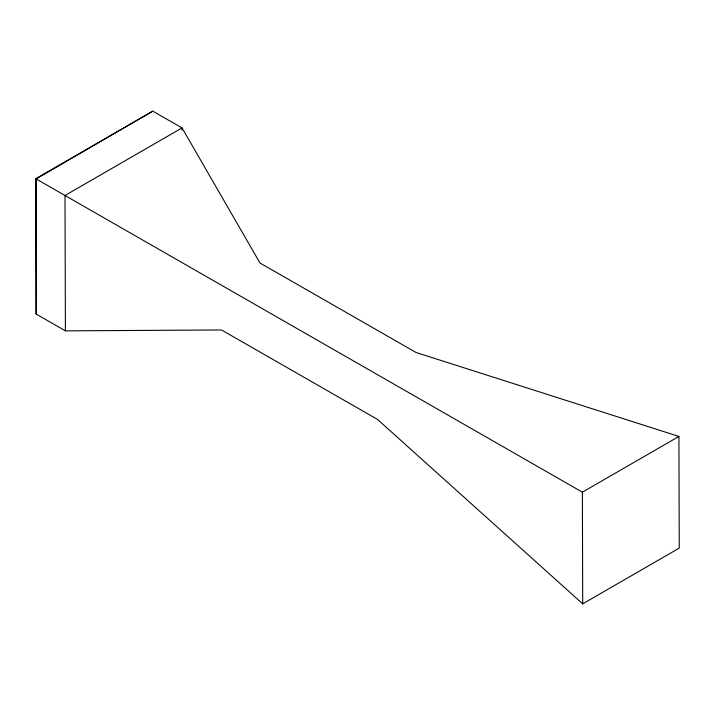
<?xml version="1.0" encoding="UTF-8"?>
<svg xmlns="http://www.w3.org/2000/svg" width="715" height="715" viewBox="0 0 715 715"><rect width="100%" height="100%" fill="white"/><g stroke="black" fill="none" stroke-linecap="round" stroke-linejoin="round"><path stroke-width="1.07" d="M152.769 111.156L36.152 178.947L36.152 314.073L65.405 330.848L221.498 329.964L377.529 419.428L582.707 603.844L679.25 548.11L678.919 436.436L416.014 352.468L259.983 263.004L182.03 127.922L152.769 111.156L35.75 178.714L36.152 314.073M35.75 178.714L582.376 492.179L678.919 436.436M582.376 492.179L582.707 603.844M182.039 130.148L182.03 127.922L65.002 195.49L65.405 330.848"/></g></svg>
